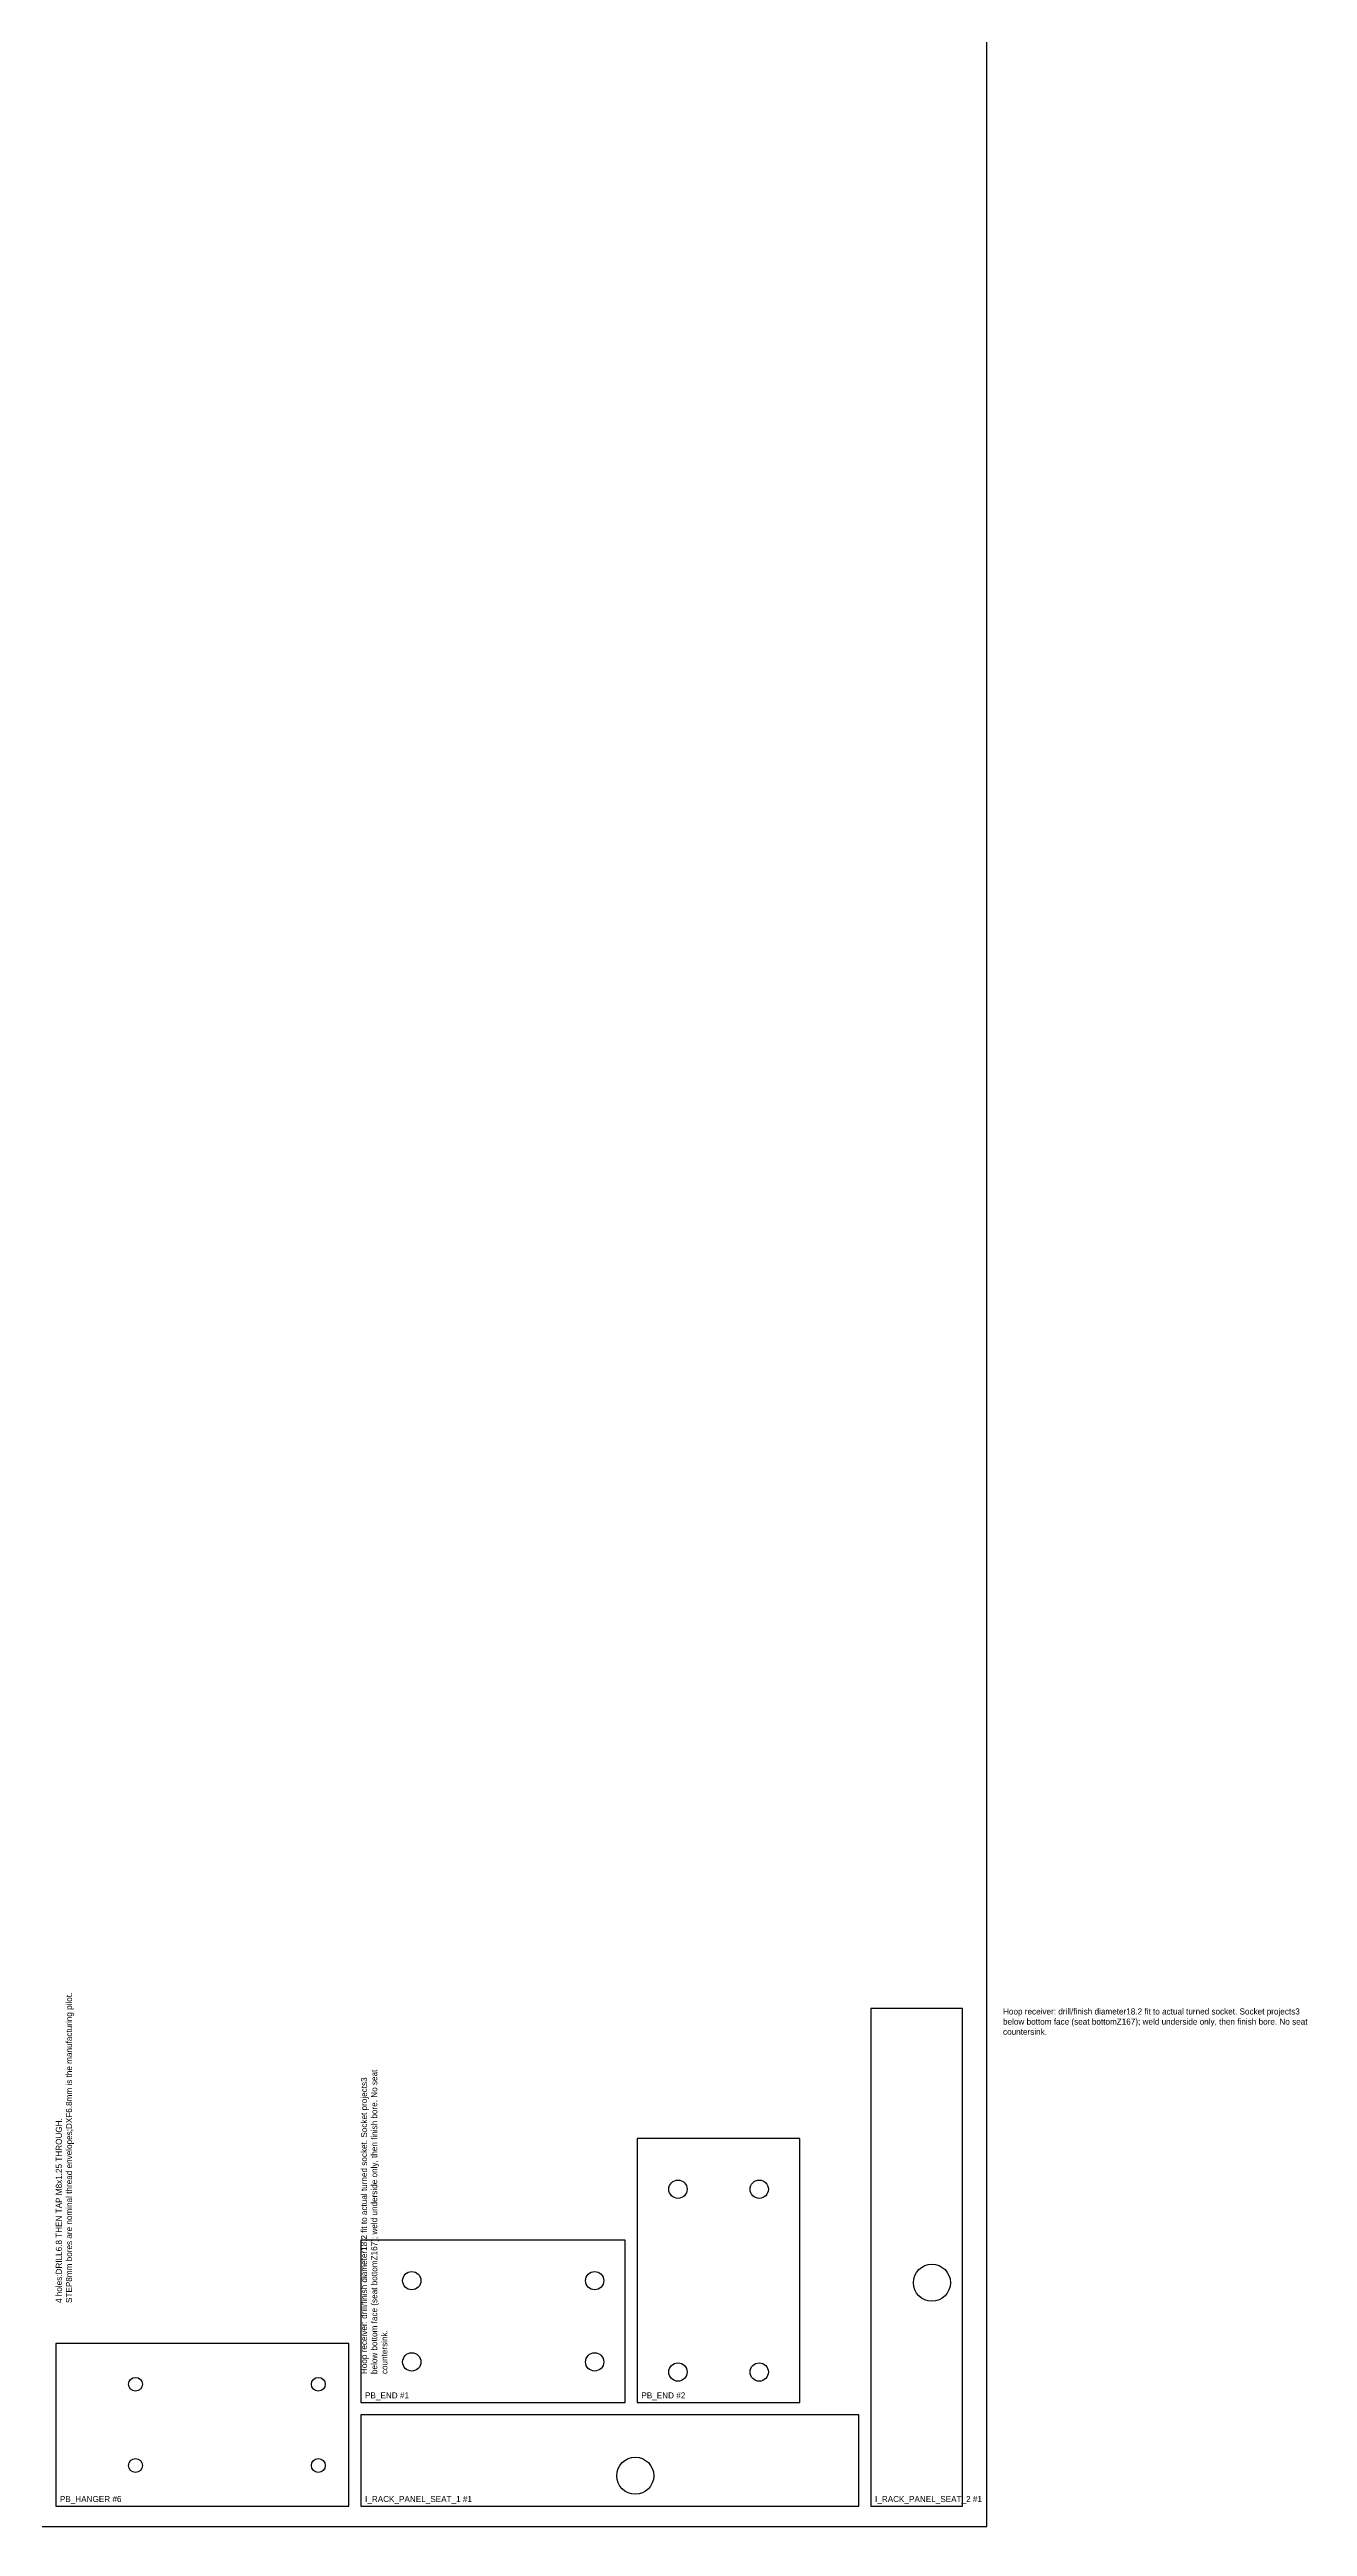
# Model space of a CAD drawing. Header units: millimetres. Extents: x 0 to 1377, y 0 to 2438.
# Drawn here: x 758 to 1377, y 0 to 1219 of the extents above; entities that cross this region are included whole.
import ezdxf

# ---------------------------------------------------------------- set-up
doc = ezdxf.new("R2010")
doc.units = ezdxf.units.MM
for name, color, linetype in [('CUT_HOLES', 7, 'Continuous'), ('CUT_OUTER', 7, 'Continuous'), ('MACHINING_NOTES', 7, 'Continuous'), ('PART_MARK_NO_CUT', 7, 'Continuous'), ('STOCK_NO_CUT', 7, 'Continuous')]:
    doc.layers.add(name, color=color, linetype=linetype)

msp = doc.modelspace()

# ---------------------------------------------------------------- linework, layer by layer
at = {"layer": 'CUT_HOLES'}
for centre, radius in [((1067.2, 166), 4.5), ((1107.2, 166), 4.5), ((936.2, 121), 4.5), ((1026.2, 121), 4.5), ((1192.2, 120), 9.1), ((936.2, 81), 4.5), ((1026.2, 81), 4.5), ((800.2, 70), 3.4), ((890.2, 70), 3.4), ((1067.2, 76), 4.5), ((1107.2, 76), 4.5), ((800.2, 30), 3.4), ((890.2, 30), 3.4), ((1046.2, 25), 9.1)]:
    msp.add_circle(centre, radius, dxfattribs=at)
at = {"layer": 'CUT_OUTER'}
for points in [[(1162.2, 10), (1207.2, 10), (1207.2, 255), (1162.2, 255)], [(1047.2, 61), (1127.2, 61), (1127.2, 191), (1047.2, 191)], [(1041.2, 61), (1041.2, 141), (911.2, 141), (911.2, 61)], [(905.2, 10), (905.2, 90), (761, 90), (761, 10)], [(1156.2, 10), (1156.2, 55), (911.2, 55), (911.2, 10)]]:
    msp.add_lwpolyline(points, close=True, dxfattribs=at)
at = {"layer": 'STOCK_NO_CUT'}
msp.add_lwpolyline([(0, 0), (1219.2, 0), (1219.2, 2438.4), (0, 2438.4)], close=True, dxfattribs=at)

# ---------------------------------------------------------------- texts
at = {"layer": 'MACHINING_NOTES', "char_height": 3, "width": 150, "attachment_point": 1, "rotation": 90}
for s, insert in [('4 holes:DRILL6.8 THEN TAP M8x1.25 THROUGH.\\PSTEP8mm bores are nominal thread envelopes;DXF6.8mm is the manufacturing pilot.', (761, 110)), ('Hoop receiver: drill/finish diameter18.2 fit to actual turned socket. Socket projects3 below bottom face (seat bottomZ167); weld underside only, then finish bore. No seat countersink.', (911.2, 75))]:
    msp.add_mtext(s, dxfattribs=dict(at, insert=insert))
at = {"layer": 'MACHINING_NOTES', "insert": (1227.2, 255), "char_height": 3, "width": 150, "attachment_point": 1}
msp.add_mtext('Hoop receiver: drill/finish diameter18.2 fit to actual turned socket. Socket projects3 below bottom face (seat bottomZ167); weld underside only, then finish bore. No seat countersink.', dxfattribs=at)
at = {"layer": 'PART_MARK_NO_CUT'}
for s, p in [('PB_END #1', (913.2, 63)), ('PB_END #2', (1049.2, 63)), ('PB_HANGER #6', (763, 12)), ('I_RACK_PANEL_SEAT_1 #1', (913.2, 12)), ('I_RACK_PANEL_SEAT_2 #1', (1164.2, 12))]:
    msp.add_text(s, height=3, dxfattribs=at).set_placement(p)

doc.saveas('drawing.dxf')
